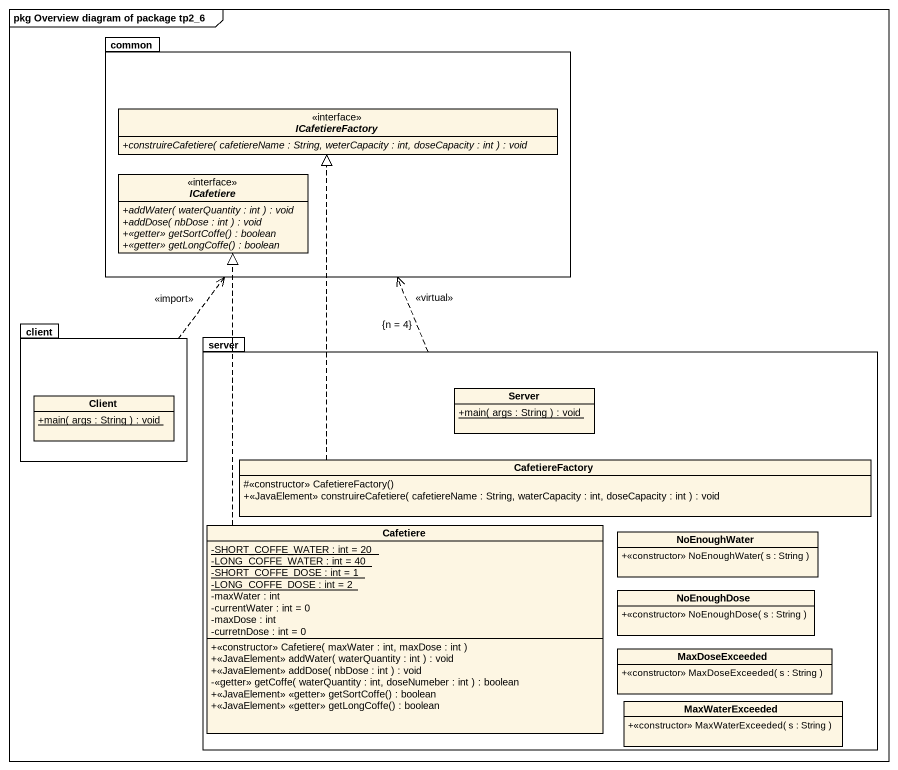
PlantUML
@startuml
mainframe pkg Overview diagram of package tp2_6
hide circle
hide empty members
skinparam classAttributeIconSize 0
package common {
  interface ICafetiereFactory {
    {abstract} +construireCafetiere( cafetiereName : String, weterCapacity : int, doseCapacity : int ) : void
  }
  interface ICafetiere {
    {abstract} +addWater( waterQuantity : int ) : void
    {abstract} +addDose( nbDose : int ) : void
    {abstract} +<<getter>> getSortCoffe() : boolean
    {abstract} +<<getter>> getLongCoffe() : boolean
  }
}
package client {
  class Client {
    {static} +main( args : String ) : void
  }
}
package server {
  class Server {
    {static} +main( args : String ) : void
  }
  class CafetiereFactory {
    #<<constructor>> CafetiereFactory()
    +<<JavaElement>> construireCafetiere( cafetiereName : String, waterCapacity : int, doseCapacity : int ) : void
  }
  class Cafetiere {
    {static} -SHORT_COFFE_WATER : int = 20
    {static} -LONG_COFFE_WATER : int = 40
    {static} -SHORT_COFFE_DOSE : int = 1
    {static} -LONG_COFFE_DOSE : int = 2
    -maxWater : int
    -currentWater : int = 0
    -maxDose : int
    -curretnDose : int = 0
    +<<constructor>> Cafetiere( maxWater : int, maxDose : int )
    +<<JavaElement>> addWater( waterQuantity : int ) : void
    +<<JavaElement>> addDose( nbDose : int ) : void
    -<<getter>> getCoffe( waterQuantity : int, doseNumeber : int ) : boolean
    +<<JavaElement>> <<getter>> getSortCoffe() : boolean
    +<<JavaElement>> <<getter>> getLongCoffe() : boolean
  }
  class NoEnoughWater {
    +<<constructor>> NoEnoughWater( s : String )
  }
  class NoEnoughDose {
    +<<constructor>> NoEnoughDose( s : String )
  }
  class MaxDoseExceeded {
    +<<constructor>> MaxDoseExceeded( s : String )
  }
  class MaxWaterExceeded {
    +<<constructor>> MaxWaterExceeded( s : String )
  }
}
client .up.> common : <<import>>
server .up.> common : <<virtual>>\n{n = 4}
CafetiereFactory .up.|> ICafetiereFactory
Cafetiere .up.|> ICafetiere
@enduml
